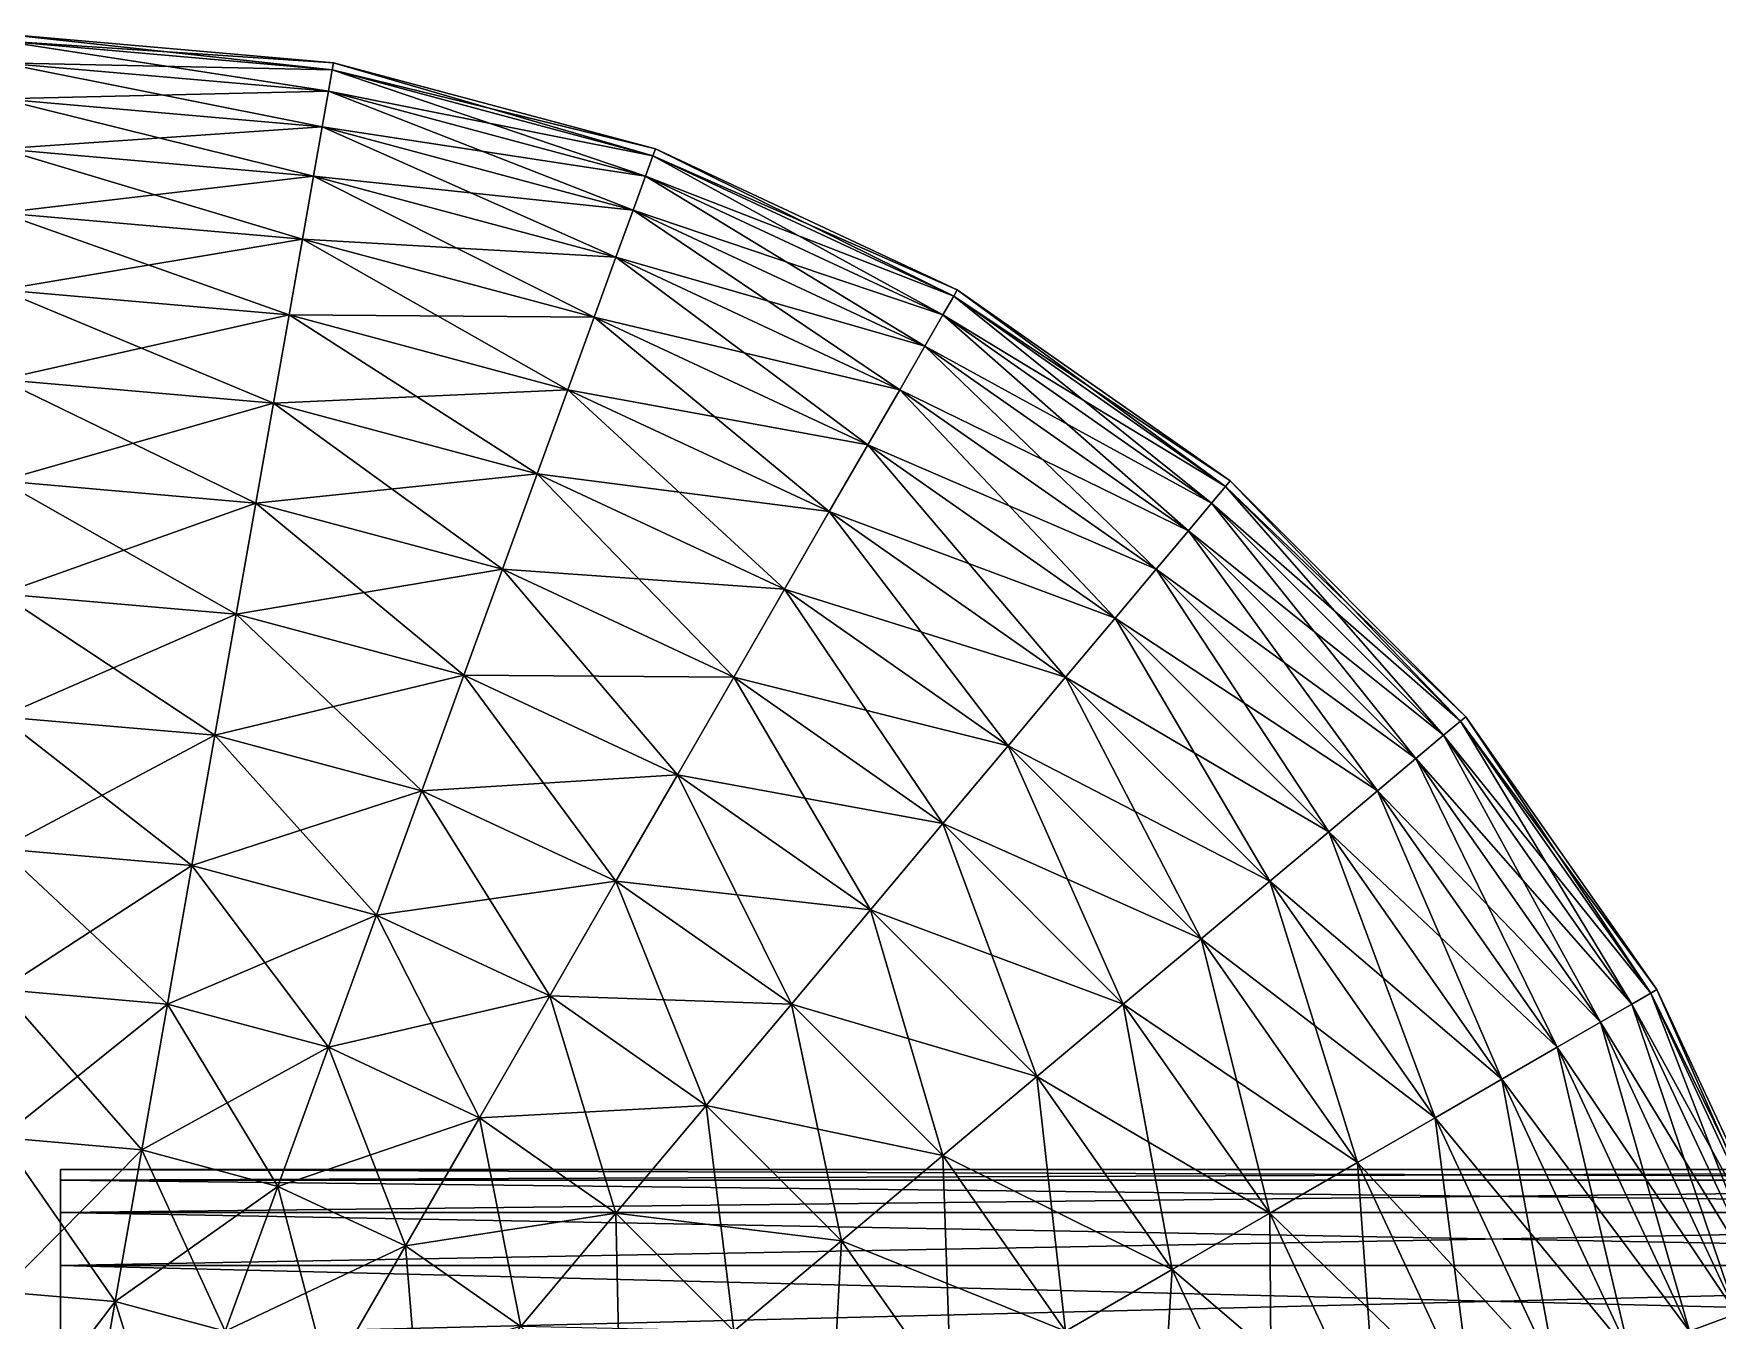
# Model space of a CAD drawing. Header units: metres. Extents: x -2 to 2, y -1.21 to 5.7.
# Drawn here: x -0.6308 to -0.2785, y 2.9678 to 3.2369 of the extents above; entities that cross this region are included whole.
import ezdxf

# ---------------------------------------------------------------- set-up
doc = ezdxf.new("R2010")
doc.units = ezdxf.units.M

msp = doc.modelspace()

# ---------------------------------------------------------------- linework, layer by layer
at = {"layer": 'Cylinder 16'}
for points in [[(-0.6252, 2.84935, 0.15373), (-0.6252, 2.99935, 0.15373), (-0.6252, 2.99707, 0.17978)], [(-0.6252, 2.99935, 0.15373), (-0.6252, 2.99707, 0.17978), (-0.6252, 2.99707, 0.17978)], [(-0.6252, 2.99935, 0.15373), (-0.6252, 2.99935, 0.15373), (-0.6252, 2.99707, 0.17978)], [(-0.6252, 2.99935, 0.15373), (-0.0252, 2.99707, 0.17978), (-0.6252, 2.99707, 0.17978)], [(-0.6252, 2.99935, 0.15373), (-0.0252, 2.99935, 0.15373), (-0.0252, 2.99707, 0.17978)], [(-0.6252, 2.84935, 0.15373), (-0.6252, 2.99935, 0.15373), (-0.6252, 2.84935, 0.15373)], [(-0.6252, 2.84935, 0.15373), (-0.6252, 2.99707, 0.12769), (-0.6252, 2.99935, 0.15373)], [(-0.6252, 2.99707, 0.12769), (-0.6252, 2.99935, 0.15373), (-0.6252, 2.99935, 0.15373)], [(-0.6252, 2.99707, 0.12769), (-0.6252, 2.99707, 0.12769), (-0.6252, 2.99935, 0.15373)], [(-0.6252, 2.99707, 0.12769), (-0.0252, 2.99935, 0.15373), (-0.6252, 2.99935, 0.15373)], [(-0.6252, 2.99707, 0.12769), (-0.0252, 2.99707, 0.12769), (-0.0252, 2.99935, 0.15373)], [(-0.6252, 2.84935, 0.15373), (-0.6252, 2.99707, 0.17978), (-0.6252, 2.9903, 0.20504)], [(-0.6252, 2.99707, 0.17978), (-0.6252, 2.9903, 0.20504), (-0.6252, 2.9903, 0.20504)], [(-0.6252, 2.99707, 0.17978), (-0.6252, 2.99707, 0.17978), (-0.6252, 2.9903, 0.20504)], [(-0.6252, 2.99707, 0.17978), (-0.0252, 2.9903, 0.20504), (-0.6252, 2.9903, 0.20504)], [(-0.6252, 2.99707, 0.17978), (-0.0252, 2.99707, 0.17978), (-0.0252, 2.9903, 0.20504)], [(-0.6252, 2.84935, 0.15373), (-0.6252, 2.99707, 0.17978), (-0.6252, 2.84935, 0.15373)], [(-0.6252, 2.84935, 0.15373), (-0.6252, 2.99707, 0.12769), (-0.6252, 2.84935, 0.15373)], [(-0.6252, 2.84935, 0.15373), (-0.6252, 2.9903, 0.10243), (-0.6252, 2.99707, 0.12769)], [(-0.6252, 2.9903, 0.10243), (-0.6252, 2.99707, 0.12769), (-0.6252, 2.99707, 0.12769)], [(-0.6252, 2.9903, 0.10243), (-0.6252, 2.9903, 0.10243), (-0.6252, 2.99707, 0.12769)], [(-0.6252, 2.9903, 0.10243), (-0.0252, 2.99707, 0.12769), (-0.6252, 2.99707, 0.12769)], [(-0.6252, 2.9903, 0.10243), (-0.0252, 2.9903, 0.10243), (-0.0252, 2.99707, 0.12769)], [(-0.6252, 2.84935, 0.15373), (-0.6252, 2.9903, 0.20504), (-0.6252, 2.97925, 0.22873)], [(-0.6252, 2.9903, 0.20504), (-0.6252, 2.97925, 0.22873), (-0.6252, 2.97925, 0.22873)], [(-0.6252, 2.9903, 0.20504), (-0.6252, 2.9903, 0.20504), (-0.6252, 2.97925, 0.22873)], [(-0.6252, 2.9903, 0.20504), (-0.0252, 2.97925, 0.22873), (-0.6252, 2.97925, 0.22873)], [(-0.6252, 2.9903, 0.20504), (-0.0252, 2.9903, 0.20504), (-0.0252, 2.97925, 0.22873)], [(-0.6252, 2.84935, 0.15373), (-0.6252, 2.9903, 0.20504), (-0.6252, 2.84935, 0.15373)], [(-0.6252, 2.84935, 0.15373), (-0.6252, 2.9903, 0.10243), (-0.6252, 2.84935, 0.15373)], [(-0.6252, 2.84935, 0.15373), (-0.6252, 2.97925, 0.07873), (-0.6252, 2.9903, 0.10243)], [(-0.6252, 2.97925, 0.07873), (-0.6252, 2.9903, 0.10243), (-0.6252, 2.9903, 0.10243)], [(-0.6252, 2.97925, 0.07873), (-0.6252, 2.97925, 0.07873), (-0.6252, 2.9903, 0.10243)], [(-0.6252, 2.97925, 0.07873), (-0.0252, 2.9903, 0.10243), (-0.6252, 2.9903, 0.10243)], [(-0.6252, 2.97925, 0.07873), (-0.0252, 2.97925, 0.07873), (-0.0252, 2.9903, 0.10243)], [(-0.6252, 2.84935, 0.15373), (-0.6252, 2.97925, 0.22873), (-0.6252, 2.96426, 0.25015)], [(-0.6252, 2.97925, 0.22873), (-0.6252, 2.96426, 0.25015), (-0.6252, 2.96426, 0.25015)], [(-0.6252, 2.97925, 0.22873), (-0.6252, 2.97925, 0.22873), (-0.6252, 2.96426, 0.25015)], [(-0.6252, 2.97925, 0.22873), (-0.0252, 2.96426, 0.25015), (-0.6252, 2.96426, 0.25015)], [(-0.6252, 2.97925, 0.22873), (-0.0252, 2.97925, 0.22873), (-0.0252, 2.96426, 0.25015)], [(-0.6252, 2.84935, 0.15373), (-0.6252, 2.97925, 0.22873), (-0.6252, 2.84935, 0.15373)], [(-0.6252, 2.84935, 0.15373), (-0.6252, 2.97925, 0.07873), (-0.6252, 2.84935, 0.15373)], [(-0.6252, 2.84935, 0.15373), (-0.6252, 2.96426, 0.05732), (-0.6252, 2.97925, 0.07873)], [(-0.6252, 2.96426, 0.05732), (-0.6252, 2.97925, 0.07873), (-0.6252, 2.97925, 0.07873)], [(-0.6252, 2.96426, 0.05732), (-0.6252, 2.96426, 0.05732), (-0.6252, 2.97925, 0.07873)], [(-0.6252, 2.96426, 0.05732), (-0.0252, 2.97925, 0.07873), (-0.6252, 2.97925, 0.07873)], [(-0.6252, 2.96426, 0.05732), (-0.0252, 2.96426, 0.05732), (-0.0252, 2.97925, 0.07873)]]:
    msp.add_3dface(points, dxfattribs=at)
at = {"layer": 'Sphere'}
for points in [[(-0.6375, 3.23543, 0.03816), (-0.6375, 3.23695, 0.0033), (-0.56805, 3.23087, 0.0033)], [(-0.6375, 3.23695, 0.0033), (-0.56831, 3.22937, -0.03156), (-0.56805, 3.23087, 0.0033)], [(-0.6375, 3.23695, 0.0033), (-0.6375, 3.23543, -0.03156), (-0.56831, 3.22937, -0.03156)], [(-0.6375, 3.23087, 0.07276), (-0.6375, 3.23543, 0.03816), (-0.56831, 3.22937, 0.03816)], [(-0.6375, 3.23543, 0.03816), (-0.56805, 3.23087, 0.0033), (-0.56831, 3.22937, 0.03816)], [(-0.6375, 3.23543, -0.03156), (-0.5691, 3.22489, -0.06616), (-0.56831, 3.22937, -0.03156)], [(-0.6375, 3.23543, -0.03156), (-0.6375, 3.23087, -0.06616), (-0.5691, 3.22489, -0.06616)], [(-0.6375, 3.22332, 0.10683), (-0.6375, 3.23087, 0.07276), (-0.5691, 3.22489, 0.07276)], [(-0.6375, 3.23087, 0.07276), (-0.56831, 3.22937, 0.03816), (-0.5691, 3.22489, 0.07276)], [(-0.6375, 3.23087, -0.06616), (-0.57041, 3.21745, -0.10023), (-0.5691, 3.22489, -0.06616)], [(-0.6375, 3.23087, -0.06616), (-0.6375, 3.22332, -0.10023), (-0.57041, 3.21745, -0.10023)], [(-0.56831, 3.22937, 0.03816), (-0.56805, 3.23087, 0.0033), (-0.5007, 3.21283, 0.0033)], [(-0.56805, 3.23087, 0.0033), (-0.56831, 3.22937, -0.03156), (-0.50122, 3.2114, -0.03156)], [(-0.56805, 3.23087, 0.0033), (-0.50122, 3.2114, -0.03156), (-0.5007, 3.21283, 0.0033)], [(-0.5691, 3.22489, 0.07276), (-0.56831, 3.22937, 0.03816), (-0.50122, 3.2114, 0.03816)], [(-0.56831, 3.22937, -0.03156), (-0.5691, 3.22489, -0.06616), (-0.50278, 3.20712, -0.06616)], [(-0.56831, 3.22937, 0.03816), (-0.5007, 3.21283, 0.0033), (-0.50122, 3.2114, 0.03816)], [(-0.56831, 3.22937, -0.03156), (-0.50278, 3.20712, -0.06616), (-0.50122, 3.2114, -0.03156)], [(-0.6375, 3.22332, 0.10683), (-0.5691, 3.22489, 0.07276), (-0.57041, 3.21745, 0.10683)], [(-0.57041, 3.21745, 0.10683), (-0.5691, 3.22489, 0.07276), (-0.50278, 3.20712, 0.07276)], [(-0.5691, 3.22489, -0.06616), (-0.57041, 3.21745, -0.10023), (-0.50536, 3.20002, -0.10023)], [(-0.5691, 3.22489, 0.07276), (-0.50122, 3.2114, 0.03816), (-0.50278, 3.20712, 0.07276)], [(-0.5691, 3.22489, -0.06616), (-0.50536, 3.20002, -0.10023), (-0.50278, 3.20712, -0.06616)], [(-0.6375, 3.21283, 0.14011), (-0.6375, 3.22332, 0.10683), (-0.57041, 3.21745, 0.10683)], [(-0.6375, 3.22332, -0.10023), (-0.57223, 3.20712, -0.13351), (-0.57041, 3.21745, -0.10023)], [(-0.6375, 3.22332, -0.10023), (-0.6375, 3.21283, -0.13351), (-0.57223, 3.20712, -0.13351)], [(-0.6375, 3.21283, 0.14011), (-0.57041, 3.21745, 0.10683), (-0.57223, 3.20712, 0.14011)], [(-0.57223, 3.20712, 0.14011), (-0.57041, 3.21745, 0.10683), (-0.50536, 3.20002, 0.10683)], [(-0.57041, 3.21745, -0.10023), (-0.57223, 3.20712, -0.13351), (-0.50895, 3.19016, -0.13351)], [(-0.57041, 3.21745, 0.10683), (-0.50278, 3.20712, 0.07276), (-0.50536, 3.20002, 0.10683)], [(-0.57041, 3.21745, -0.10023), (-0.50895, 3.19016, -0.13351), (-0.50536, 3.20002, -0.10023)], [(-0.6375, 3.19947, 0.17235), (-0.6375, 3.21283, 0.14011), (-0.57223, 3.20712, 0.14011)], [(-0.6375, 3.21283, -0.13351), (-0.57455, 3.19396, -0.16575), (-0.57223, 3.20712, -0.13351)], [(-0.6375, 3.21283, -0.13351), (-0.6375, 3.19947, -0.16575), (-0.57455, 3.19396, -0.16575)], [(-0.50278, 3.20712, 0.07276), (-0.50122, 3.2114, 0.03816), (-0.43827, 3.18204, 0.03816)], [(-0.50122, 3.2114, -0.03156), (-0.50278, 3.20712, -0.06616), (-0.44054, 3.1781, -0.06616)], [(-0.50122, 3.2114, 0.03816), (-0.5007, 3.21283, 0.0033), (-0.43751, 3.18336, 0.0033)], [(-0.5007, 3.21283, 0.0033), (-0.50122, 3.2114, -0.03156), (-0.43827, 3.18204, -0.03156)], [(-0.50122, 3.2114, 0.03816), (-0.43751, 3.18336, 0.0033), (-0.43827, 3.18204, 0.03816)], [(-0.50122, 3.2114, -0.03156), (-0.44054, 3.1781, -0.06616), (-0.43827, 3.18204, -0.03156)], [(-0.5007, 3.21283, 0.0033), (-0.43827, 3.18204, -0.03156), (-0.43751, 3.18336, 0.0033)], [(-0.6375, 3.19947, 0.17235), (-0.57223, 3.20712, 0.14011), (-0.57455, 3.19396, 0.17235)], [(-0.57455, 3.19396, 0.17235), (-0.57223, 3.20712, 0.14011), (-0.50895, 3.19016, 0.14011)], [(-0.57223, 3.20712, -0.13351), (-0.57455, 3.19396, -0.16575), (-0.51352, 3.17761, -0.16575)], [(-0.57223, 3.20712, 0.14011), (-0.50536, 3.20002, 0.10683), (-0.50895, 3.19016, 0.14011)], [(-0.57223, 3.20712, -0.13351), (-0.51352, 3.17761, -0.16575), (-0.50895, 3.19016, -0.13351)], [(-0.50536, 3.20002, 0.10683), (-0.50278, 3.20712, 0.07276), (-0.44054, 3.1781, 0.07276)], [(-0.50278, 3.20712, -0.06616), (-0.50536, 3.20002, -0.10023), (-0.44432, 3.17156, -0.10023)], [(-0.50278, 3.20712, 0.07276), (-0.43827, 3.18204, 0.03816), (-0.44054, 3.1781, 0.07276)], [(-0.50278, 3.20712, -0.06616), (-0.44432, 3.17156, -0.10023), (-0.44054, 3.1781, -0.06616)], [(-0.6375, 3.18336, 0.2033), (-0.6375, 3.19947, 0.17235), (-0.57455, 3.19396, 0.17235)], [(-0.6375, 3.19947, -0.16575), (-0.57735, 3.1781, -0.1967), (-0.57455, 3.19396, -0.16575)], [(-0.6375, 3.19947, -0.16575), (-0.6375, 3.18336, -0.1967), (-0.57735, 3.1781, -0.1967)], [(-0.50895, 3.19016, 0.14011), (-0.50536, 3.20002, 0.10683), (-0.44432, 3.17156, 0.10683)], [(-0.50536, 3.20002, -0.10023), (-0.50895, 3.19016, -0.13351), (-0.44957, 3.16247, -0.13351)], [(-0.50536, 3.20002, 0.10683), (-0.44054, 3.1781, 0.07276), (-0.44432, 3.17156, 0.10683)], [(-0.50536, 3.20002, -0.10023), (-0.44957, 3.16247, -0.13351), (-0.44432, 3.17156, -0.10023)], [(-0.6375, 3.18336, 0.2033), (-0.57455, 3.19396, 0.17235), (-0.57735, 3.1781, 0.2033)], [(-0.57735, 3.1781, 0.2033), (-0.57455, 3.19396, 0.17235), (-0.51352, 3.17761, 0.17235)], [(-0.57455, 3.19396, -0.16575), (-0.57735, 3.1781, -0.1967), (-0.51903, 3.16247, -0.1967)], [(-0.57455, 3.19396, 0.17235), (-0.50895, 3.19016, 0.14011), (-0.51352, 3.17761, 0.17235)], [(-0.57455, 3.19396, -0.16575), (-0.51903, 3.16247, -0.1967), (-0.51352, 3.17761, -0.16575)], [(-0.51352, 3.17761, 0.17235), (-0.50895, 3.19016, 0.14011), (-0.44957, 3.16247, 0.14011)], [(-0.50895, 3.19016, -0.13351), (-0.51352, 3.17761, -0.16575), (-0.45624, 3.1509, -0.16575)], [(-0.50895, 3.19016, 0.14011), (-0.44432, 3.17156, 0.10683), (-0.44957, 3.16247, 0.14011)], [(-0.50895, 3.19016, -0.13351), (-0.45624, 3.1509, -0.16575), (-0.44957, 3.16247, -0.13351)], [(-0.6375, 3.16461, 0.23273), (-0.6375, 3.18336, 0.2033), (-0.57735, 3.1781, 0.2033)], [(-0.6375, 3.18336, -0.1967), (-0.58061, 3.15963, -0.22613), (-0.57735, 3.1781, -0.1967)], [(-0.6375, 3.18336, -0.1967), (-0.6375, 3.16461, -0.22613), (-0.58061, 3.15963, -0.22613)], [(-0.44054, 3.1781, 0.07276), (-0.43827, 3.18204, 0.03816), (-0.38137, 3.1422, 0.03816)], [(-0.43827, 3.18204, -0.03156), (-0.44054, 3.1781, -0.06616), (-0.3843, 3.13871, -0.06616)], [(-0.43827, 3.18204, 0.03816), (-0.43751, 3.18336, 0.0033), (-0.38039, 3.14337, 0.0033)], [(-0.43751, 3.18336, 0.0033), (-0.43827, 3.18204, -0.03156), (-0.38137, 3.1422, -0.03156)], [(-0.43827, 3.18204, 0.03816), (-0.38039, 3.14337, 0.0033), (-0.38137, 3.1422, 0.03816)], [(-0.43827, 3.18204, -0.03156), (-0.3843, 3.13871, -0.06616), (-0.38137, 3.1422, -0.03156)], [(-0.43751, 3.18336, 0.0033), (-0.38137, 3.1422, -0.03156), (-0.38039, 3.14337, 0.0033)], [(-0.6375, 3.16461, 0.23273), (-0.57735, 3.1781, 0.2033), (-0.58061, 3.15963, 0.23273)], [(-0.58061, 3.15963, 0.23273), (-0.57735, 3.1781, 0.2033), (-0.51903, 3.16247, 0.2033)], [(-0.57735, 3.1781, -0.1967), (-0.58061, 3.15963, -0.22613), (-0.52544, 3.14485, -0.22613)], [(-0.57735, 3.1781, 0.2033), (-0.51352, 3.17761, 0.17235), (-0.51903, 3.16247, 0.2033)], [(-0.57735, 3.1781, -0.1967), (-0.52544, 3.14485, -0.22613), (-0.51903, 3.16247, -0.1967)], [(-0.44432, 3.17156, 0.10683), (-0.44054, 3.1781, 0.07276), (-0.3843, 3.13871, 0.07276)], [(-0.44054, 3.1781, -0.06616), (-0.44432, 3.17156, -0.10023), (-0.38915, 3.13293, -0.10023)], [(-0.44054, 3.1781, 0.07276), (-0.38137, 3.1422, 0.03816), (-0.3843, 3.13871, 0.07276)], [(-0.44054, 3.1781, -0.06616), (-0.38915, 3.13293, -0.10023), (-0.3843, 3.13871, -0.06616)], [(-0.51903, 3.16247, 0.2033), (-0.51352, 3.17761, 0.17235), (-0.45624, 3.1509, 0.17235)], [(-0.51352, 3.17761, -0.16575), (-0.51903, 3.16247, -0.1967), (-0.4643, 3.13695, -0.1967)], [(-0.51352, 3.17761, 0.17235), (-0.44957, 3.16247, 0.14011), (-0.45624, 3.1509, 0.17235)], [(-0.51352, 3.17761, -0.16575), (-0.4643, 3.13695, -0.1967), (-0.45624, 3.1509, -0.16575)], [(-0.44957, 3.16247, 0.14011), (-0.44432, 3.17156, 0.10683), (-0.38915, 3.13293, 0.10683)], [(-0.44432, 3.17156, -0.10023), (-0.44957, 3.16247, -0.13351), (-0.3959, 3.12489, -0.13351)], [(-0.44432, 3.17156, 0.10683), (-0.3843, 3.13871, 0.07276), (-0.38915, 3.13293, 0.10683)], [(-0.44432, 3.17156, -0.10023), (-0.3959, 3.12489, -0.13351), (-0.38915, 3.13293, -0.10023)], [(-0.6375, 3.14337, 0.26042), (-0.6375, 3.16461, 0.23273), (-0.58061, 3.15963, 0.23273)], [(-0.6375, 3.16461, -0.22613), (-0.5843, 3.13871, -0.25382), (-0.58061, 3.15963, -0.22613)], [(-0.6375, 3.16461, -0.22613), (-0.6375, 3.14337, -0.25382), (-0.5843, 3.13871, -0.25382)], [(-0.58061, 3.15963, 0.23273), (-0.51903, 3.16247, 0.2033), (-0.52544, 3.14485, 0.23273)], [(-0.52544, 3.14485, 0.23273), (-0.51903, 3.16247, 0.2033), (-0.4643, 3.13695, 0.2033)], [(-0.51903, 3.16247, -0.1967), (-0.52544, 3.14485, -0.22613), (-0.47367, 3.12071, -0.22613)], [(-0.51903, 3.16247, 0.2033), (-0.45624, 3.1509, 0.17235), (-0.4643, 3.13695, 0.2033)], [(-0.51903, 3.16247, -0.1967), (-0.47367, 3.12071, -0.22613), (-0.4643, 3.13695, -0.1967)], [(-0.45624, 3.1509, 0.17235), (-0.44957, 3.16247, 0.14011), (-0.3959, 3.12489, 0.14011)], [(-0.44957, 3.16247, -0.13351), (-0.45624, 3.1509, -0.16575), (-0.40448, 3.11466, -0.16575)], [(-0.44957, 3.16247, 0.14011), (-0.38915, 3.13293, 0.10683), (-0.3959, 3.12489, 0.14011)], [(-0.44957, 3.16247, -0.13351), (-0.40448, 3.11466, -0.16575), (-0.3959, 3.12489, -0.13351)], [(-0.6375, 3.14337, 0.26042), (-0.58061, 3.15963, 0.23273), (-0.5843, 3.13871, 0.26042)], [(-0.5843, 3.13871, 0.26042), (-0.58061, 3.15963, 0.23273), (-0.52544, 3.14485, 0.23273)], [(-0.58061, 3.15963, -0.22613), (-0.5843, 3.13871, -0.25382), (-0.5327, 3.12489, -0.25382)], [(-0.58061, 3.15963, -0.22613), (-0.5327, 3.12489, -0.25382), (-0.52544, 3.14485, -0.22613)], [(-0.4643, 3.13695, 0.2033), (-0.45624, 3.1509, 0.17235), (-0.40448, 3.11466, 0.17235)], [(-0.45624, 3.1509, -0.16575), (-0.4643, 3.13695, -0.1967), (-0.41484, 3.10231, -0.1967)], [(-0.45624, 3.1509, 0.17235), (-0.3959, 3.12489, 0.14011), (-0.40448, 3.11466, 0.17235)], [(-0.45624, 3.1509, -0.16575), (-0.41484, 3.10231, -0.1967), (-0.40448, 3.11466, -0.16575)], [(-0.6375, 3.11979, 0.28614), (-0.6375, 3.14337, 0.26042), (-0.5843, 3.13871, 0.26042)], [(-0.6375, 3.14337, -0.25382), (-0.58839, 3.11549, -0.27954), (-0.5843, 3.13871, -0.25382)], [(-0.6375, 3.14337, -0.25382), (-0.6375, 3.11979, -0.27954), (-0.58839, 3.11549, -0.27954)], [(-0.5843, 3.13871, 0.26042), (-0.52544, 3.14485, 0.23273), (-0.5327, 3.12489, 0.26042)], [(-0.5327, 3.12489, 0.26042), (-0.52544, 3.14485, 0.23273), (-0.47367, 3.12071, 0.23273)], [(-0.52544, 3.14485, -0.22613), (-0.5327, 3.12489, -0.25382), (-0.4843, 3.10231, -0.25382)], [(-0.52544, 3.14485, 0.23273), (-0.4643, 3.13695, 0.2033), (-0.47367, 3.12071, 0.23273)], [(-0.52544, 3.14485, -0.22613), (-0.4843, 3.10231, -0.25382), (-0.47367, 3.12071, -0.22613)], [(-0.38137, 3.1422, 0.03816), (-0.38039, 3.14337, 0.0033), (-0.33109, 3.09406, 0.0033)], [(-0.38039, 3.14337, 0.0033), (-0.38137, 3.1422, -0.03156), (-0.33225, 3.09309, -0.03156)], [(-0.38039, 3.14337, 0.0033), (-0.33225, 3.09309, -0.03156), (-0.33109, 3.09406, 0.0033)], [(-0.3843, 3.13871, 0.07276), (-0.38137, 3.1422, 0.03816), (-0.33225, 3.09309, 0.03816)], [(-0.38137, 3.1422, -0.03156), (-0.3843, 3.13871, -0.06616), (-0.33574, 3.09016, -0.06616)], [(-0.38137, 3.1422, 0.03816), (-0.33109, 3.09406, 0.0033), (-0.33225, 3.09309, 0.03816)], [(-0.38137, 3.1422, -0.03156), (-0.33574, 3.09016, -0.06616), (-0.33225, 3.09309, -0.03156)], [(-0.6375, 3.11979, 0.28614), (-0.5843, 3.13871, 0.26042), (-0.58839, 3.11549, 0.28614)], [(-0.58839, 3.11549, 0.28614), (-0.5843, 3.13871, 0.26042), (-0.5327, 3.12489, 0.26042)], [(-0.5843, 3.13871, -0.25382), (-0.58839, 3.11549, -0.27954), (-0.54077, 3.10273, -0.27954)], [(-0.5843, 3.13871, -0.25382), (-0.54077, 3.10273, -0.27954), (-0.5327, 3.12489, -0.25382)], [(-0.47367, 3.12071, 0.23273), (-0.4643, 3.13695, 0.2033), (-0.41484, 3.10231, 0.2033)], [(-0.4643, 3.13695, -0.1967), (-0.47367, 3.12071, -0.22613), (-0.42689, 3.08795, -0.22613)], [(-0.4643, 3.13695, 0.2033), (-0.40448, 3.11466, 0.17235), (-0.41484, 3.10231, 0.2033)], [(-0.4643, 3.13695, -0.1967), (-0.42689, 3.08795, -0.22613), (-0.41484, 3.10231, -0.1967)], [(-0.38915, 3.13293, 0.10683), (-0.3843, 3.13871, 0.07276), (-0.33574, 3.09016, 0.07276)], [(-0.3843, 3.13871, -0.06616), (-0.38915, 3.13293, -0.10023), (-0.34153, 3.0853, -0.10023)], [(-0.3843, 3.13871, 0.07276), (-0.33225, 3.09309, 0.03816), (-0.33574, 3.09016, 0.07276)], [(-0.3843, 3.13871, -0.06616), (-0.34153, 3.0853, -0.10023), (-0.33574, 3.09016, -0.06616)], [(-0.3959, 3.12489, 0.14011), (-0.38915, 3.13293, 0.10683), (-0.34153, 3.0853, 0.10683)], [(-0.38915, 3.13293, -0.10023), (-0.3959, 3.12489, -0.13351), (-0.34957, 3.07856, -0.13351)], [(-0.38915, 3.13293, 0.10683), (-0.33574, 3.09016, 0.07276), (-0.34153, 3.0853, 0.10683)], [(-0.38915, 3.13293, -0.10023), (-0.34957, 3.07856, -0.13351), (-0.34153, 3.0853, -0.10023)], [(-0.58839, 3.11549, 0.28614), (-0.5327, 3.12489, 0.26042), (-0.54077, 3.10273, 0.28614)], [(-0.54077, 3.10273, 0.28614), (-0.5327, 3.12489, 0.26042), (-0.4843, 3.10231, 0.26042)], [(-0.5327, 3.12489, -0.25382), (-0.54077, 3.10273, -0.27954), (-0.49608, 3.0819, -0.27954)], [(-0.5327, 3.12489, 0.26042), (-0.47367, 3.12071, 0.23273), (-0.4843, 3.10231, 0.26042)], [(-0.5327, 3.12489, -0.25382), (-0.49608, 3.0819, -0.27954), (-0.4843, 3.10231, -0.25382)], [(-0.40448, 3.11466, 0.17235), (-0.3959, 3.12489, 0.14011), (-0.34957, 3.07856, 0.14011)], [(-0.3959, 3.12489, -0.13351), (-0.40448, 3.11466, -0.16575), (-0.3598, 3.06997, -0.16575)], [(-0.3959, 3.12489, 0.14011), (-0.34153, 3.0853, 0.10683), (-0.34957, 3.07856, 0.14011)], [(-0.3959, 3.12489, -0.13351), (-0.3598, 3.06997, -0.16575), (-0.34957, 3.07856, -0.13351)], [(-0.6375, 3.09406, 0.30972), (-0.6375, 3.11979, 0.28614), (-0.58839, 3.11549, 0.28614)], [(-0.6375, 3.11979, -0.27954), (-0.59286, 3.09016, -0.30312), (-0.58839, 3.11549, -0.27954)], [(-0.6375, 3.11979, -0.27954), (-0.6375, 3.09406, -0.30312), (-0.59286, 3.09016, -0.30312)], [(-0.4843, 3.10231, 0.26042), (-0.47367, 3.12071, 0.23273), (-0.42689, 3.08795, 0.23273)], [(-0.47367, 3.12071, -0.22613), (-0.4843, 3.10231, -0.25382), (-0.44054, 3.07168, -0.25382)], [(-0.47367, 3.12071, 0.23273), (-0.41484, 3.10231, 0.2033), (-0.42689, 3.08795, 0.23273)], [(-0.47367, 3.12071, -0.22613), (-0.44054, 3.07168, -0.25382), (-0.42689, 3.08795, -0.22613)], [(-0.6375, 3.09406, 0.30972), (-0.58839, 3.11549, 0.28614), (-0.59286, 3.09016, 0.30972)], [(-0.59286, 3.09016, 0.30972), (-0.58839, 3.11549, 0.28614), (-0.54077, 3.10273, 0.28614)], [(-0.58839, 3.11549, -0.27954), (-0.59286, 3.09016, -0.30312), (-0.54957, 3.07856, -0.30312)], [(-0.58839, 3.11549, -0.27954), (-0.54957, 3.07856, -0.30312), (-0.54077, 3.10273, -0.27954)], [(-0.41484, 3.10231, 0.2033), (-0.40448, 3.11466, 0.17235), (-0.3598, 3.06997, 0.17235)], [(-0.40448, 3.11466, -0.16575), (-0.41484, 3.10231, -0.1967), (-0.37214, 3.05962, -0.1967)], [(-0.40448, 3.11466, 0.17235), (-0.34957, 3.07856, 0.14011), (-0.3598, 3.06997, 0.17235)], [(-0.40448, 3.11466, -0.16575), (-0.37214, 3.05962, -0.1967), (-0.3598, 3.06997, -0.16575)], [(-0.59286, 3.09016, 0.30972), (-0.54077, 3.10273, 0.28614), (-0.54957, 3.07856, 0.30972)], [(-0.54957, 3.07856, 0.30972), (-0.54077, 3.10273, 0.28614), (-0.49608, 3.0819, 0.28614)], [(-0.54077, 3.10273, -0.27954), (-0.54957, 3.07856, -0.30312), (-0.50895, 3.05962, -0.30312)], [(-0.54077, 3.10273, 0.28614), (-0.4843, 3.10231, 0.26042), (-0.49608, 3.0819, 0.28614)], [(-0.54077, 3.10273, -0.27954), (-0.50895, 3.05962, -0.30312), (-0.49608, 3.0819, -0.27954)], [(-0.49608, 3.0819, 0.28614), (-0.4843, 3.10231, 0.26042), (-0.44054, 3.07168, 0.26042)], [(-0.4843, 3.10231, -0.25382), (-0.49608, 3.0819, -0.27954), (-0.4557, 3.05362, -0.27954)], [(-0.4843, 3.10231, 0.26042), (-0.42689, 3.08795, 0.23273), (-0.44054, 3.07168, 0.26042)], [(-0.4843, 3.10231, -0.25382), (-0.4557, 3.05362, -0.27954), (-0.44054, 3.07168, -0.25382)], [(-0.42689, 3.08795, 0.23273), (-0.41484, 3.10231, 0.2033), (-0.37214, 3.05962, 0.2033)], [(-0.41484, 3.10231, -0.1967), (-0.42689, 3.08795, -0.22613), (-0.3865, 3.04757, -0.22613)], [(-0.41484, 3.10231, 0.2033), (-0.3598, 3.06997, 0.17235), (-0.37214, 3.05962, 0.2033)], [(-0.41484, 3.10231, -0.1967), (-0.3865, 3.04757, -0.22613), (-0.37214, 3.05962, -0.1967)], [(-0.6375, 3.06638, 0.33096), (-0.6375, 3.09406, 0.30972), (-0.59286, 3.09016, 0.30972)], [(-0.6375, 3.09406, -0.30312), (-0.59766, 3.06289, -0.32436), (-0.59286, 3.09016, -0.30312)], [(-0.6375, 3.09406, -0.30312), (-0.6375, 3.06638, -0.32436), (-0.59766, 3.06289, -0.32436)], [(-0.33225, 3.09309, 0.03816), (-0.33109, 3.09406, 0.0033), (-0.2911, 3.03695, 0.0033)], [(-0.33109, 3.09406, 0.0033), (-0.33225, 3.09309, -0.03156), (-0.29241, 3.03619, -0.03156)], [(-0.33109, 3.09406, 0.0033), (-0.29241, 3.03619, -0.03156), (-0.2911, 3.03695, 0.0033)], [(-0.6375, 3.06638, 0.33096), (-0.59286, 3.09016, 0.30972), (-0.59766, 3.06289, 0.33096)], [(-0.59766, 3.06289, 0.33096), (-0.59286, 3.09016, 0.30972), (-0.54957, 3.07856, 0.30972)], [(-0.59286, 3.09016, -0.30312), (-0.59766, 3.06289, -0.32436), (-0.55904, 3.05254, -0.32436)], [(-0.59286, 3.09016, -0.30312), (-0.55904, 3.05254, -0.32436), (-0.54957, 3.07856, -0.30312)], [(-0.34153, 3.0853, 0.10683), (-0.33574, 3.09016, 0.07276), (-0.29636, 3.03391, 0.07276)], [(-0.33574, 3.09016, -0.06616), (-0.34153, 3.0853, -0.10023), (-0.3029, 3.03013, -0.10023)], [(-0.33574, 3.09016, 0.07276), (-0.33225, 3.09309, 0.03816), (-0.29241, 3.03619, 0.03816)], [(-0.33225, 3.09309, -0.03156), (-0.33574, 3.09016, -0.06616), (-0.29636, 3.03391, -0.06616)], [(-0.33574, 3.09016, 0.07276), (-0.29241, 3.03619, 0.03816), (-0.29636, 3.03391, 0.07276)], [(-0.33574, 3.09016, -0.06616), (-0.3029, 3.03013, -0.10023), (-0.29636, 3.03391, -0.06616)], [(-0.33225, 3.09309, 0.03816), (-0.2911, 3.03695, 0.0033), (-0.29241, 3.03619, 0.03816)], [(-0.33225, 3.09309, -0.03156), (-0.29636, 3.03391, -0.06616), (-0.29241, 3.03619, -0.03156)], [(-0.44054, 3.07168, 0.26042), (-0.42689, 3.08795, 0.23273), (-0.3865, 3.04757, 0.23273)], [(-0.42689, 3.08795, -0.22613), (-0.44054, 3.07168, -0.25382), (-0.40278, 3.03391, -0.25382)], [(-0.42689, 3.08795, 0.23273), (-0.37214, 3.05962, 0.2033), (-0.3865, 3.04757, 0.23273)], [(-0.42689, 3.08795, -0.22613), (-0.40278, 3.03391, -0.25382), (-0.3865, 3.04757, -0.22613)], [(-0.34957, 3.07856, 0.14011), (-0.34153, 3.0853, 0.10683), (-0.3029, 3.03013, 0.10683)], [(-0.34153, 3.0853, -0.10023), (-0.34957, 3.07856, -0.13351), (-0.31199, 3.02489, -0.13351)], [(-0.34153, 3.0853, 0.10683), (-0.29636, 3.03391, 0.07276), (-0.3029, 3.03013, 0.10683)], [(-0.34153, 3.0853, -0.10023), (-0.31199, 3.02489, -0.13351), (-0.3029, 3.03013, -0.10023)], [(-0.54957, 3.07856, 0.30972), (-0.49608, 3.0819, 0.28614), (-0.50895, 3.05962, 0.30972)], [(-0.50895, 3.05962, 0.30972), (-0.49608, 3.0819, 0.28614), (-0.4557, 3.05362, 0.28614)], [(-0.49608, 3.0819, -0.27954), (-0.50895, 3.05962, -0.30312), (-0.47223, 3.03391, -0.30312)], [(-0.49608, 3.0819, 0.28614), (-0.44054, 3.07168, 0.26042), (-0.4557, 3.05362, 0.28614)], [(-0.49608, 3.0819, -0.27954), (-0.47223, 3.03391, -0.30312), (-0.4557, 3.05362, -0.27954)], [(-0.59766, 3.06289, 0.33096), (-0.54957, 3.07856, 0.30972), (-0.55904, 3.05254, 0.33096)], [(-0.55904, 3.05254, 0.33096), (-0.54957, 3.07856, 0.30972), (-0.50895, 3.05962, 0.30972)], [(-0.54957, 3.07856, -0.30312), (-0.55904, 3.05254, -0.32436), (-0.52279, 3.03564, -0.32436)], [(-0.54957, 3.07856, -0.30312), (-0.52279, 3.03564, -0.32436), (-0.50895, 3.05962, -0.30312)], [(-0.3598, 3.06997, 0.17235), (-0.34957, 3.07856, 0.14011), (-0.31199, 3.02489, 0.14011)], [(-0.34957, 3.07856, -0.13351), (-0.3598, 3.06997, -0.16575), (-0.32355, 3.01821, -0.16575)], [(-0.34957, 3.07856, 0.14011), (-0.3029, 3.03013, 0.10683), (-0.31199, 3.02489, 0.14011)], [(-0.34957, 3.07856, -0.13351), (-0.32355, 3.01821, -0.16575), (-0.31199, 3.02489, -0.13351)], [(-0.4557, 3.05362, 0.28614), (-0.44054, 3.07168, 0.26042), (-0.40278, 3.03391, 0.26042)], [(-0.44054, 3.07168, -0.25382), (-0.4557, 3.05362, -0.27954), (-0.42084, 3.01876, -0.27954)], [(-0.44054, 3.07168, 0.26042), (-0.3865, 3.04757, 0.23273), (-0.40278, 3.03391, 0.26042)], [(-0.44054, 3.07168, -0.25382), (-0.42084, 3.01876, -0.27954), (-0.40278, 3.03391, -0.25382)], [(-0.37214, 3.05962, 0.2033), (-0.3598, 3.06997, 0.17235), (-0.32355, 3.01821, 0.17235)], [(-0.3598, 3.06997, -0.16575), (-0.37214, 3.05962, -0.1967), (-0.33751, 3.01015, -0.1967)], [(-0.3598, 3.06997, 0.17235), (-0.31199, 3.02489, 0.14011), (-0.32355, 3.01821, 0.17235)], [(-0.3598, 3.06997, -0.16575), (-0.33751, 3.01015, -0.1967), (-0.32355, 3.01821, -0.16575)], [(-0.6375, 3.03695, 0.34971), (-0.6375, 3.06638, 0.33096), (-0.59766, 3.06289, 0.33096)], [(-0.6375, 3.06638, -0.32436), (-0.60278, 3.03391, -0.34311), (-0.59766, 3.06289, -0.32436)], [(-0.6375, 3.06638, -0.32436), (-0.6375, 3.03695, -0.34311), (-0.60278, 3.03391, -0.34311)], [(-0.6375, 3.03695, 0.34971), (-0.59766, 3.06289, 0.33096), (-0.60278, 3.03391, 0.34971)], [(-0.60278, 3.03391, 0.34971), (-0.59766, 3.06289, 0.33096), (-0.55904, 3.05254, 0.33096)], [(-0.59766, 3.06289, -0.32436), (-0.60278, 3.03391, -0.34311), (-0.5691, 3.02489, -0.34311)], [(-0.59766, 3.06289, -0.32436), (-0.5691, 3.02489, -0.34311), (-0.55904, 3.05254, -0.32436)], [(-0.55904, 3.05254, 0.33096), (-0.50895, 3.05962, 0.30972), (-0.52279, 3.03564, 0.33096)], [(-0.52279, 3.03564, 0.33096), (-0.50895, 3.05962, 0.30972), (-0.47223, 3.03391, 0.30972)], [(-0.50895, 3.05962, -0.30312), (-0.52279, 3.03564, -0.32436), (-0.49003, 3.0127, -0.32436)], [(-0.50895, 3.05962, 0.30972), (-0.4557, 3.05362, 0.28614), (-0.47223, 3.03391, 0.30972)], [(-0.50895, 3.05962, -0.30312), (-0.49003, 3.0127, -0.32436), (-0.47223, 3.03391, -0.30312)], [(-0.3865, 3.04757, 0.23273), (-0.37214, 3.05962, 0.2033), (-0.33751, 3.01015, 0.2033)], [(-0.37214, 3.05962, -0.1967), (-0.3865, 3.04757, -0.22613), (-0.35374, 3.00078, -0.22613)], [(-0.37214, 3.05962, 0.2033), (-0.32355, 3.01821, 0.17235), (-0.33751, 3.01015, 0.2033)], [(-0.37214, 3.05962, -0.1967), (-0.35374, 3.00078, -0.22613), (-0.33751, 3.01015, -0.1967)], [(-0.60278, 3.03391, 0.34971), (-0.55904, 3.05254, 0.33096), (-0.5691, 3.02489, 0.34971)], [(-0.5691, 3.02489, 0.34971), (-0.55904, 3.05254, 0.33096), (-0.52279, 3.03564, 0.33096)], [(-0.55904, 3.05254, -0.32436), (-0.5691, 3.02489, -0.34311), (-0.53751, 3.01015, -0.34311)], [(-0.55904, 3.05254, -0.32436), (-0.53751, 3.01015, -0.34311), (-0.52279, 3.03564, -0.32436)], [(-0.47223, 3.03391, 0.30972), (-0.4557, 3.05362, 0.28614), (-0.42084, 3.01876, 0.28614)], [(-0.4557, 3.05362, -0.27954), (-0.47223, 3.03391, -0.30312), (-0.44054, 3.00222, -0.30312)], [(-0.4557, 3.05362, 0.28614), (-0.40278, 3.03391, 0.26042), (-0.42084, 3.01876, 0.28614)], [(-0.4557, 3.05362, -0.27954), (-0.44054, 3.00222, -0.30312), (-0.42084, 3.01876, -0.27954)], [(-0.40278, 3.03391, 0.26042), (-0.3865, 3.04757, 0.23273), (-0.35374, 3.00078, 0.23273)], [(-0.3865, 3.04757, -0.22613), (-0.40278, 3.03391, -0.25382), (-0.37214, 2.99016, -0.25382)], [(-0.3865, 3.04757, 0.23273), (-0.33751, 3.01015, 0.2033), (-0.35374, 3.00078, 0.23273)], [(-0.3865, 3.04757, -0.22613), (-0.37214, 2.99016, -0.25382), (-0.35374, 3.00078, -0.22613)], [(-0.6375, 3.006, 0.36582), (-0.6375, 3.03695, 0.34971), (-0.60278, 3.03391, 0.34971)], [(-0.6375, 3.03695, -0.34311), (-0.60815, 3.00343, -0.35922), (-0.60278, 3.03391, -0.34311)], [(-0.6375, 3.03695, -0.34311), (-0.6375, 3.006, -0.35922), (-0.60815, 3.00343, -0.35922)], [(-0.29241, 3.03619, 0.03816), (-0.2911, 3.03695, 0.0033), (-0.26163, 2.97376, 0.0033)], [(-0.2911, 3.03695, 0.0033), (-0.29241, 3.03619, -0.03156), (-0.26306, 2.97324, -0.03156)], [(-0.2911, 3.03695, 0.0033), (-0.26306, 2.97324, -0.03156), (-0.26163, 2.97376, 0.0033)], [(-0.6375, 3.006, 0.36582), (-0.60278, 3.03391, 0.34971), (-0.60815, 3.00343, 0.36582)], [(-0.60815, 3.00343, 0.36582), (-0.60278, 3.03391, 0.34971), (-0.5691, 3.02489, 0.34971)], [(-0.60278, 3.03391, -0.34311), (-0.60815, 3.00343, -0.35922), (-0.57969, 2.9958, -0.35922)], [(-0.60278, 3.03391, -0.34311), (-0.57969, 2.9958, -0.35922), (-0.5691, 3.02489, -0.34311)], [(-0.5691, 3.02489, 0.34971), (-0.52279, 3.03564, 0.33096), (-0.53751, 3.01015, 0.34971)], [(-0.53751, 3.01015, 0.34971), (-0.52279, 3.03564, 0.33096), (-0.49003, 3.0127, 0.33096)], [(-0.52279, 3.03564, -0.32436), (-0.53751, 3.01015, -0.34311), (-0.50895, 2.99016, -0.34311)], [(-0.52279, 3.03564, 0.33096), (-0.47223, 3.03391, 0.30972), (-0.49003, 3.0127, 0.33096)], [(-0.52279, 3.03564, -0.32436), (-0.50895, 2.99016, -0.34311), (-0.49003, 3.0127, -0.32436)], [(-0.49003, 3.0127, 0.33096), (-0.47223, 3.03391, 0.30972), (-0.44054, 3.00222, 0.30972)], [(-0.47223, 3.03391, -0.30312), (-0.49003, 3.0127, -0.32436), (-0.46175, 2.98442, -0.32436)], [(-0.47223, 3.03391, 0.30972), (-0.42084, 3.01876, 0.28614), (-0.44054, 3.00222, 0.30972)], [(-0.47223, 3.03391, -0.30312), (-0.46175, 2.98442, -0.32436), (-0.44054, 3.00222, -0.30312)], [(-0.42084, 3.01876, 0.28614), (-0.40278, 3.03391, 0.26042), (-0.37214, 2.99016, 0.26042)], [(-0.40278, 3.03391, -0.25382), (-0.42084, 3.01876, -0.27954), (-0.39256, 2.97837, -0.27954)], [(-0.40278, 3.03391, 0.26042), (-0.35374, 3.00078, 0.23273), (-0.37214, 2.99016, 0.26042)], [(-0.40278, 3.03391, -0.25382), (-0.39256, 2.97837, -0.27954), (-0.37214, 2.99016, -0.25382)], [(-0.3029, 3.03013, 0.10683), (-0.29636, 3.03391, 0.07276), (-0.26734, 2.97168, 0.07276)], [(-0.29636, 3.03391, -0.06616), (-0.3029, 3.03013, -0.10023), (-0.27444, 2.9691, -0.10023)], [(-0.29636, 3.03391, 0.07276), (-0.29241, 3.03619, 0.03816), (-0.26306, 2.97324, 0.03816)], [(-0.29241, 3.03619, -0.03156), (-0.29636, 3.03391, -0.06616), (-0.26734, 2.97168, -0.06616)], [(-0.29636, 3.03391, 0.07276), (-0.26306, 2.97324, 0.03816), (-0.26734, 2.97168, 0.07276)], [(-0.29636, 3.03391, -0.06616), (-0.27444, 2.9691, -0.10023), (-0.26734, 2.97168, -0.06616)], [(-0.29241, 3.03619, 0.03816), (-0.26163, 2.97376, 0.0033), (-0.26306, 2.97324, 0.03816)], [(-0.29241, 3.03619, -0.03156), (-0.26734, 2.97168, -0.06616), (-0.26306, 2.97324, -0.03156)], [(-0.31199, 3.02489, 0.14011), (-0.3029, 3.03013, 0.10683), (-0.27444, 2.9691, 0.10683)], [(-0.3029, 3.03013, -0.10023), (-0.31199, 3.02489, -0.13351), (-0.2843, 2.96551, -0.13351)], [(-0.3029, 3.03013, 0.10683), (-0.26734, 2.97168, 0.07276), (-0.27444, 2.9691, 0.10683)], [(-0.3029, 3.03013, -0.10023), (-0.2843, 2.96551, -0.13351), (-0.27444, 2.9691, -0.10023)], [(-0.60815, 3.00343, 0.36582), (-0.5691, 3.02489, 0.34971), (-0.57969, 2.9958, 0.36582)], [(-0.57969, 2.9958, 0.36582), (-0.5691, 3.02489, 0.34971), (-0.53751, 3.01015, 0.34971)], [(-0.5691, 3.02489, -0.34311), (-0.57969, 2.9958, -0.35922), (-0.55298, 2.98335, -0.35922)], [(-0.5691, 3.02489, -0.34311), (-0.55298, 2.98335, -0.35922), (-0.53751, 3.01015, -0.34311)], [(-0.32355, 3.01821, 0.17235), (-0.31199, 3.02489, 0.14011), (-0.2843, 2.96551, 0.14011)], [(-0.31199, 3.02489, -0.13351), (-0.32355, 3.01821, -0.16575), (-0.29684, 2.96094, -0.16575)], [(-0.31199, 3.02489, 0.14011), (-0.27444, 2.9691, 0.10683), (-0.2843, 2.96551, 0.14011)], [(-0.31199, 3.02489, -0.13351), (-0.29684, 2.96094, -0.16575), (-0.2843, 2.96551, -0.13351)], [(-0.44054, 3.00222, 0.30972), (-0.42084, 3.01876, 0.28614), (-0.39256, 2.97837, 0.28614)], [(-0.42084, 3.01876, -0.27954), (-0.44054, 3.00222, -0.30312), (-0.41484, 2.96551, -0.30312)], [(-0.42084, 3.01876, 0.28614), (-0.37214, 2.99016, 0.26042), (-0.39256, 2.97837, 0.28614)], [(-0.42084, 3.01876, -0.27954), (-0.41484, 2.96551, -0.30312), (-0.39256, 2.97837, -0.27954)], [(-0.33751, 3.01015, 0.2033), (-0.32355, 3.01821, 0.17235), (-0.29684, 2.96094, 0.17235)], [(-0.32355, 3.01821, -0.16575), (-0.33751, 3.01015, -0.1967), (-0.31199, 2.95543, -0.1967)], [(-0.32355, 3.01821, 0.17235), (-0.2843, 2.96551, 0.14011), (-0.29684, 2.96094, 0.17235)], [(-0.32355, 3.01821, -0.16575), (-0.31199, 2.95543, -0.1967), (-0.29684, 2.96094, -0.16575)], [(-0.53751, 3.01015, 0.34971), (-0.49003, 3.0127, 0.33096), (-0.50895, 2.99016, 0.34971)], [(-0.50895, 2.99016, 0.34971), (-0.49003, 3.0127, 0.33096), (-0.46175, 2.98442, 0.33096)], [(-0.49003, 3.0127, -0.32436), (-0.50895, 2.99016, -0.34311), (-0.4843, 2.96551, -0.34311)], [(-0.49003, 3.0127, 0.33096), (-0.44054, 3.00222, 0.30972), (-0.46175, 2.98442, 0.33096)], [(-0.49003, 3.0127, -0.32436), (-0.4843, 2.96551, -0.34311), (-0.46175, 2.98442, -0.32436)], [(-0.57969, 2.9958, 0.36582), (-0.53751, 3.01015, 0.34971), (-0.55298, 2.98335, 0.36582)], [(-0.55298, 2.98335, 0.36582), (-0.53751, 3.01015, 0.34971), (-0.50895, 2.99016, 0.34971)], [(-0.53751, 3.01015, -0.34311), (-0.55298, 2.98335, -0.35922), (-0.52884, 2.96645, -0.35922)], [(-0.53751, 3.01015, -0.34311), (-0.52884, 2.96645, -0.35922), (-0.50895, 2.99016, -0.34311)], [(-0.35374, 3.00078, 0.23273), (-0.33751, 3.01015, 0.2033), (-0.31199, 2.95543, 0.2033)], [(-0.33751, 3.01015, -0.1967), (-0.35374, 3.00078, -0.22613), (-0.3296, 2.94902, -0.22613)], [(-0.33751, 3.01015, 0.2033), (-0.29684, 2.96094, 0.17235), (-0.31199, 2.95543, 0.2033)], [(-0.33751, 3.01015, -0.1967), (-0.3296, 2.94902, -0.22613), (-0.31199, 2.95543, -0.1967)], [(-0.6375, 2.97376, 0.37918), (-0.6375, 3.006, 0.36582), (-0.60815, 3.00343, 0.36582)], [(-0.6375, 3.006, -0.35922), (-0.61375, 2.97168, -0.37258), (-0.60815, 3.00343, -0.35922)], [(-0.6375, 3.006, -0.35922), (-0.6375, 2.97376, -0.37258), (-0.61375, 2.97168, -0.37258)], [(-0.6375, 2.97376, 0.37918), (-0.60815, 3.00343, 0.36582), (-0.61375, 2.97168, 0.37918)], [(-0.61375, 2.97168, 0.37918), (-0.60815, 3.00343, 0.36582), (-0.57969, 2.9958, 0.36582)], [(-0.60815, 3.00343, -0.35922), (-0.61375, 2.97168, -0.37258), (-0.59071, 2.96551, -0.37258)], [(-0.60815, 3.00343, -0.35922), (-0.59071, 2.96551, -0.37258), (-0.57969, 2.9958, -0.35922)], [(-0.46175, 2.98442, 0.33096), (-0.44054, 3.00222, 0.30972), (-0.41484, 2.96551, 0.30972)], [(-0.44054, 3.00222, -0.30312), (-0.46175, 2.98442, -0.32436), (-0.43881, 2.95166, -0.32436)], [(-0.44054, 3.00222, 0.30972), (-0.39256, 2.97837, 0.28614), (-0.41484, 2.96551, 0.30972)], [(-0.44054, 3.00222, -0.30312), (-0.43881, 2.95166, -0.32436), (-0.41484, 2.96551, -0.30312)], [(-0.37214, 2.99016, 0.26042), (-0.35374, 3.00078, 0.23273), (-0.3296, 2.94902, 0.23273)], [(-0.35374, 3.00078, -0.22613), (-0.37214, 2.99016, -0.25382), (-0.34957, 2.94175, -0.25382)], [(-0.35374, 3.00078, 0.23273), (-0.31199, 2.95543, 0.2033), (-0.3296, 2.94902, 0.23273)], [(-0.35374, 3.00078, -0.22613), (-0.34957, 2.94175, -0.25382), (-0.3296, 2.94902, -0.22613)], [(-0.61375, 2.97168, 0.37918), (-0.57969, 2.9958, 0.36582), (-0.59071, 2.96551, 0.37918)], [(-0.59071, 2.96551, 0.37918), (-0.57969, 2.9958, 0.36582), (-0.55298, 2.98335, 0.36582)], [(-0.57969, 2.9958, -0.35922), (-0.59071, 2.96551, -0.37258), (-0.5691, 2.95543, -0.37258)], [(-0.57969, 2.9958, -0.35922), (-0.5691, 2.95543, -0.37258), (-0.55298, 2.98335, -0.35922)], [(-0.55298, 2.98335, 0.36582), (-0.50895, 2.99016, 0.34971), (-0.52884, 2.96645, 0.36582)], [(-0.52884, 2.96645, 0.36582), (-0.50895, 2.99016, 0.34971), (-0.4843, 2.96551, 0.34971)], [(-0.50895, 2.99016, -0.34311), (-0.52884, 2.96645, -0.35922), (-0.50801, 2.94561, -0.35922)], [(-0.50895, 2.99016, 0.34971), (-0.46175, 2.98442, 0.33096), (-0.4843, 2.96551, 0.34971)], [(-0.50895, 2.99016, -0.34311), (-0.50801, 2.94561, -0.35922), (-0.4843, 2.96551, -0.34311)], [(-0.39256, 2.97837, 0.28614), (-0.37214, 2.99016, 0.26042), (-0.34957, 2.94175, 0.26042)], [(-0.37214, 2.99016, -0.25382), (-0.39256, 2.97837, -0.27954), (-0.37172, 2.93369, -0.27954)], [(-0.37214, 2.99016, 0.26042), (-0.3296, 2.94902, 0.23273), (-0.34957, 2.94175, 0.26042)], [(-0.37214, 2.99016, -0.25382), (-0.37172, 2.93369, -0.27954), (-0.34957, 2.94175, -0.25382)], [(-0.4843, 2.96551, 0.34971), (-0.46175, 2.98442, 0.33096), (-0.43881, 2.95166, 0.33096)], [(-0.46175, 2.98442, -0.32436), (-0.4843, 2.96551, -0.34311), (-0.4643, 2.93695, -0.34311)], [(-0.46175, 2.98442, -0.32436), (-0.4643, 2.93695, -0.34311), (-0.43881, 2.95166, -0.32436)], [(-0.46175, 2.98442, 0.33096), (-0.41484, 2.96551, 0.30972), (-0.43881, 2.95166, 0.33096)], [(-0.59071, 2.96551, 0.37918), (-0.55298, 2.98335, 0.36582), (-0.5691, 2.95543, 0.37918)], [(-0.5691, 2.95543, 0.37918), (-0.55298, 2.98335, 0.36582), (-0.52884, 2.96645, 0.36582)], [(-0.55298, 2.98335, -0.35922), (-0.5691, 2.95543, -0.37258), (-0.54957, 2.94175, -0.37258)], [(-0.55298, 2.98335, -0.35922), (-0.54957, 2.94175, -0.37258), (-0.52884, 2.96645, -0.35922)], [(-0.41484, 2.96551, 0.30972), (-0.39256, 2.97837, 0.28614), (-0.37172, 2.93369, 0.28614)], [(-0.39256, 2.97837, -0.27954), (-0.41484, 2.96551, -0.30312), (-0.3959, 2.92489, -0.30312)], [(-0.39256, 2.97837, -0.27954), (-0.3959, 2.92489, -0.30312), (-0.37172, 2.93369, -0.27954)], [(-0.39256, 2.97837, 0.28614), (-0.34957, 2.94175, 0.26042), (-0.37172, 2.93369, 0.28614)], [(-0.6375, 2.94048, 0.38967), (-0.6375, 2.97376, 0.37918), (-0.61375, 2.97168, 0.37918)], [(-0.6375, 2.97376, -0.37258), (-0.61953, 2.9389, -0.38307), (-0.61375, 2.97168, -0.37258)], [(-0.6375, 2.97376, -0.37258), (-0.6375, 2.94048, -0.38307), (-0.61953, 2.9389, -0.38307)], [(-0.6375, 2.94048, 0.38967), (-0.61375, 2.97168, 0.37918), (-0.61953, 2.9389, 0.38967)], [(-0.61953, 2.9389, 0.38967), (-0.61375, 2.97168, 0.37918), (-0.59071, 2.96551, 0.37918)], [(-0.61375, 2.97168, -0.37258), (-0.61953, 2.9389, -0.38307), (-0.6021, 2.93423, -0.38307)], [(-0.61375, 2.97168, -0.37258), (-0.6021, 2.93423, -0.38307), (-0.59071, 2.96551, -0.37258)], [(-0.2843, 2.96551, 0.14011), (-0.27444, 2.9691, 0.10683), (-0.257, 2.90404, 0.10683)], [(-0.27444, 2.9691, -0.10023), (-0.2843, 2.96551, -0.13351), (-0.26734, 2.90222, -0.13351)]]:
    msp.add_3dface(points, dxfattribs=at)

doc.saveas('drawing.dxf')
